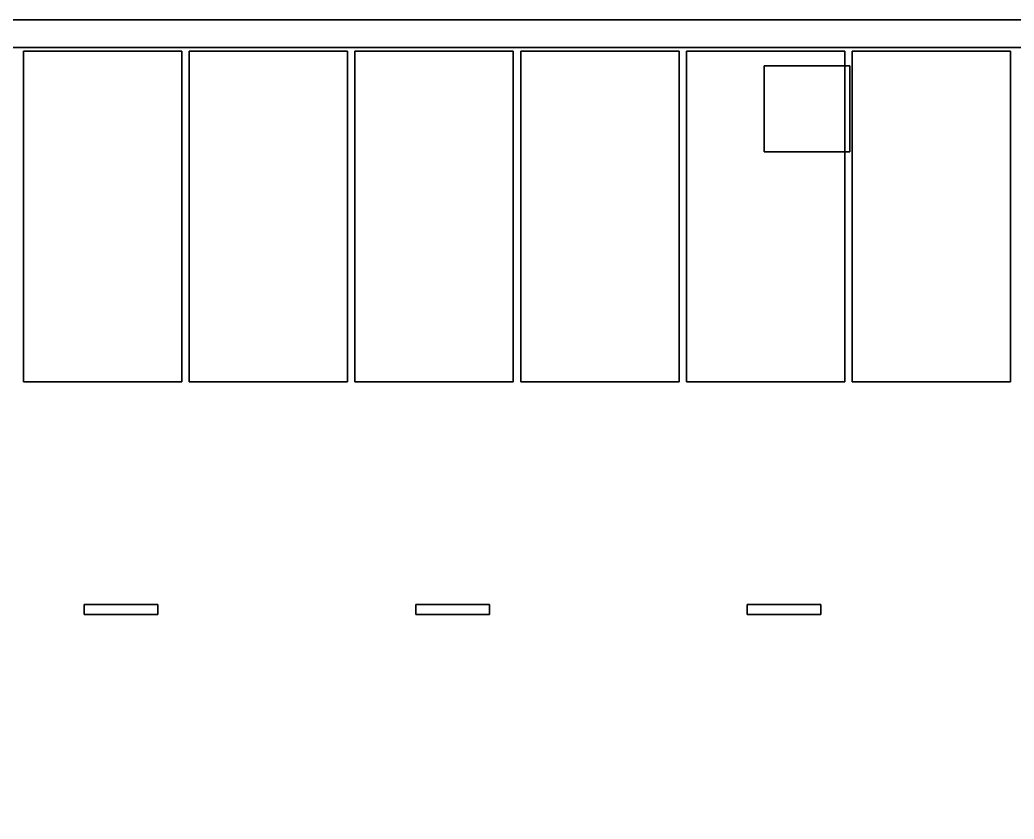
# Model space of a CAD drawing. Header units: metres. Extents: x 0 to 120, y -8 to 55.
# Drawn here: x 58.8 to 75, y 42.34 to 55.35 of the extents above; entities that cross this region are included whole.
import ezdxf

# ---------------------------------------------------------------- set-up
doc = ezdxf.new("R2010")
doc.units = ezdxf.units.M

msp = doc.modelspace()

# ---------------------------------------------------------------- linework, layer by layer
at = {"layer": 'FAN', "color": 4}
for points in [[(70.925, 53.2, -1.2), (70.925, 54.6, -1.2), (72.325, 54.6, -1.2), (72.325, 53.2, -1.2)], [(70.925, 53.2, -0.3), (72.325, 53.2, -0.3), (72.325, 54.6, -0.3), (70.925, 54.6, -0.3)], [(72.325, 54.6, -1.2), (70.925, 54.6, -1.2), (70.925, 54.6, -0.3), (72.325, 54.6, -0.3)], [(70.925, 54.6, -1.2), (70.925, 53.2, -1.2), (70.925, 53.2, -0.3), (70.925, 54.6, -0.3)], [(70.925, 53.2, -4.6), (70.925, 54.6, -4.6), (72.325, 54.6, -4.6), (72.325, 53.2, -4.6)], [(70.925, 53.2, -3.7), (72.325, 53.2, -3.7), (72.325, 54.6, -3.7), (70.925, 54.6, -3.7)], [(72.325, 54.6, -4.6), (70.925, 54.6, -4.6), (70.925, 54.6, -3.7), (72.325, 54.6, -3.7)], [(70.925, 54.6, -4.6), (70.925, 53.2, -4.6), (70.925, 53.2, -3.7), (70.925, 54.6, -3.7)], [(70.925, 53.2, -8), (70.925, 54.6, -8), (72.325, 54.6, -8), (72.325, 53.2, -8)], [(70.925, 53.2, -7.1), (72.325, 53.2, -7.1), (72.325, 54.6, -7.1), (70.925, 54.6, -7.1)], [(72.325, 54.6, -8), (70.925, 54.6, -8), (70.925, 54.6, -7.1), (72.325, 54.6, -7.1)], [(70.925, 54.6, -8), (70.925, 53.2, -8), (70.925, 53.2, -7.1), (70.925, 54.6, -7.1)], [(72.325, 53.2, -1.2), (72.325, 54.6, -1.2), (72.325, 54.6, -0.3), (72.325, 53.2, -0.3)], [(72.325, 53.2, -4.6), (72.325, 54.6, -4.6), (72.325, 54.6, -3.7), (72.325, 53.2, -3.7)], [(72.325, 53.2, -8), (72.325, 54.6, -8), (72.325, 54.6, -7.1), (72.325, 53.2, -7.1)], [(70.925, 53.2, -1.2), (72.325, 53.2, -1.2), (72.325, 53.2, -0.3), (70.925, 53.2, -0.3)], [(70.925, 53.2, -4.6), (72.325, 53.2, -4.6), (72.325, 53.2, -3.7), (70.925, 53.2, -3.7)], [(70.925, 53.2, -8), (72.325, 53.2, -8), (72.325, 53.2, -7.1), (70.925, 53.2, -7.1)]]:
    msp.add_3dface(points, dxfattribs=at)
at = {"layer": 'LIGHT', "color": 2}
for points in [[(59.85, 45.67, -0.4), (59.85, 45.83, -0.4), (61.05, 45.83, -0.4), (61.05, 45.67, -0.4)], [(59.85, 45.67, -0.3), (61.05, 45.67, -0.3), (61.05, 45.83, -0.3), (59.85, 45.83, -0.3)], [(61.05, 45.83, -0.4), (59.85, 45.83, -0.4), (59.85, 45.83, -0.3), (61.05, 45.83, -0.3)], [(59.85, 45.83, -0.4), (59.85, 45.67, -0.4), (59.85, 45.67, -0.3), (59.85, 45.83, -0.3)], [(59.85, 45.67, -3.8), (59.85, 45.83, -3.8), (61.05, 45.83, -3.8), (61.05, 45.67, -3.8)], [(59.85, 45.67, -3.7), (61.05, 45.67, -3.7), (61.05, 45.83, -3.7), (59.85, 45.83, -3.7)], [(61.05, 45.83, -3.8), (59.85, 45.83, -3.8), (59.85, 45.83, -3.7), (61.05, 45.83, -3.7)], [(59.85, 45.83, -3.8), (59.85, 45.67, -3.8), (59.85, 45.67, -3.7), (59.85, 45.83, -3.7)], [(59.85, 45.67, -7.2), (59.85, 45.83, -7.2), (61.05, 45.83, -7.2), (61.05, 45.67, -7.2)], [(59.85, 45.67, -7.1), (61.05, 45.67, -7.1), (61.05, 45.83, -7.1), (59.85, 45.83, -7.1)], [(61.05, 45.83, -7.2), (59.85, 45.83, -7.2), (59.85, 45.83, -7.1), (61.05, 45.83, -7.1)], [(59.85, 45.83, -7.2), (59.85, 45.67, -7.2), (59.85, 45.67, -7.1), (59.85, 45.83, -7.1)], [(61.05, 45.67, -0.4), (61.05, 45.83, -0.4), (61.05, 45.83, -0.3), (61.05, 45.67, -0.3)], [(61.05, 45.67, -3.8), (61.05, 45.83, -3.8), (61.05, 45.83, -3.7), (61.05, 45.67, -3.7)], [(61.05, 45.67, -7.2), (61.05, 45.83, -7.2), (61.05, 45.83, -7.1), (61.05, 45.67, -7.1)], [(65.25, 45.67, -0.4), (65.25, 45.83, -0.4), (66.45, 45.83, -0.4), (66.45, 45.67, -0.4)], [(65.25, 45.67, -0.3), (66.45, 45.67, -0.3), (66.45, 45.83, -0.3), (65.25, 45.83, -0.3)], [(66.45, 45.83, -0.4), (65.25, 45.83, -0.4), (65.25, 45.83, -0.3), (66.45, 45.83, -0.3)], [(65.25, 45.83, -0.4), (65.25, 45.67, -0.4), (65.25, 45.67, -0.3), (65.25, 45.83, -0.3)], [(65.25, 45.67, -3.8), (65.25, 45.83, -3.8), (66.45, 45.83, -3.8), (66.45, 45.67, -3.8)], [(65.25, 45.67, -3.7), (66.45, 45.67, -3.7), (66.45, 45.83, -3.7), (65.25, 45.83, -3.7)], [(66.45, 45.83, -3.8), (65.25, 45.83, -3.8), (65.25, 45.83, -3.7), (66.45, 45.83, -3.7)], [(65.25, 45.83, -3.8), (65.25, 45.67, -3.8), (65.25, 45.67, -3.7), (65.25, 45.83, -3.7)], [(65.25, 45.67, -7.2), (65.25, 45.83, -7.2), (66.45, 45.83, -7.2), (66.45, 45.67, -7.2)], [(65.25, 45.67, -7.1), (66.45, 45.67, -7.1), (66.45, 45.83, -7.1), (65.25, 45.83, -7.1)], [(66.45, 45.83, -7.2), (65.25, 45.83, -7.2), (65.25, 45.83, -7.1), (66.45, 45.83, -7.1)], [(65.25, 45.83, -7.2), (65.25, 45.67, -7.2), (65.25, 45.67, -7.1), (65.25, 45.83, -7.1)], [(66.45, 45.67, -0.4), (66.45, 45.83, -0.4), (66.45, 45.83, -0.3), (66.45, 45.67, -0.3)], [(66.45, 45.67, -3.8), (66.45, 45.83, -3.8), (66.45, 45.83, -3.7), (66.45, 45.67, -3.7)], [(66.45, 45.67, -7.2), (66.45, 45.83, -7.2), (66.45, 45.83, -7.1), (66.45, 45.67, -7.1)], [(70.65, 45.67, -0.4), (70.65, 45.83, -0.4), (71.85, 45.83, -0.4), (71.85, 45.67, -0.4)], [(70.65, 45.67, -0.3), (71.85, 45.67, -0.3), (71.85, 45.83, -0.3), (70.65, 45.83, -0.3)], [(71.85, 45.83, -0.4), (70.65, 45.83, -0.4), (70.65, 45.83, -0.3), (71.85, 45.83, -0.3)], [(70.65, 45.83, -0.4), (70.65, 45.67, -0.4), (70.65, 45.67, -0.3), (70.65, 45.83, -0.3)], [(70.65, 45.67, -3.8), (70.65, 45.83, -3.8), (71.85, 45.83, -3.8), (71.85, 45.67, -3.8)], [(70.65, 45.67, -3.7), (71.85, 45.67, -3.7), (71.85, 45.83, -3.7), (70.65, 45.83, -3.7)], [(71.85, 45.83, -3.8), (70.65, 45.83, -3.8), (70.65, 45.83, -3.7), (71.85, 45.83, -3.7)], [(70.65, 45.83, -3.8), (70.65, 45.67, -3.8), (70.65, 45.67, -3.7), (70.65, 45.83, -3.7)], [(70.65, 45.67, -7.2), (70.65, 45.83, -7.2), (71.85, 45.83, -7.2), (71.85, 45.67, -7.2)], [(70.65, 45.67, -7.1), (71.85, 45.67, -7.1), (71.85, 45.83, -7.1), (70.65, 45.83, -7.1)], [(71.85, 45.83, -7.2), (70.65, 45.83, -7.2), (70.65, 45.83, -7.1), (71.85, 45.83, -7.1)], [(70.65, 45.83, -7.2), (70.65, 45.67, -7.2), (70.65, 45.67, -7.1), (70.65, 45.83, -7.1)], [(71.85, 45.67, -0.4), (71.85, 45.83, -0.4), (71.85, 45.83, -0.3), (71.85, 45.67, -0.3)], [(71.85, 45.67, -3.8), (71.85, 45.83, -3.8), (71.85, 45.83, -3.7), (71.85, 45.67, -3.7)], [(71.85, 45.67, -7.2), (71.85, 45.83, -7.2), (71.85, 45.83, -7.1), (71.85, 45.67, -7.1)], [(59.85, 45.67, -0.4), (61.05, 45.67, -0.4), (61.05, 45.67, -0.3), (59.85, 45.67, -0.3)], [(59.85, 45.67, -3.8), (61.05, 45.67, -3.8), (61.05, 45.67, -3.7), (59.85, 45.67, -3.7)], [(59.85, 45.67, -7.2), (61.05, 45.67, -7.2), (61.05, 45.67, -7.1), (59.85, 45.67, -7.1)], [(65.25, 45.67, -0.4), (66.45, 45.67, -0.4), (66.45, 45.67, -0.3), (65.25, 45.67, -0.3)], [(65.25, 45.67, -3.8), (66.45, 45.67, -3.8), (66.45, 45.67, -3.7), (65.25, 45.67, -3.7)], [(65.25, 45.67, -7.2), (66.45, 45.67, -7.2), (66.45, 45.67, -7.1), (65.25, 45.67, -7.1)], [(70.65, 45.67, -0.4), (71.85, 45.67, -0.4), (71.85, 45.67, -0.3), (70.65, 45.67, -0.3)], [(70.65, 45.67, -3.8), (71.85, 45.67, -3.8), (71.85, 45.67, -3.7), (70.65, 45.67, -3.7)], [(70.65, 45.67, -7.2), (71.85, 45.67, -7.2), (71.85, 45.67, -7.1), (70.65, 45.67, -7.1)]]:
    msp.add_3dface(points, dxfattribs=at)
at = {"layer": 'ROOF', "color": 3}
for points in [[(0, 0, -0.3), (0, 54.9, -0.3), (120, 54.9, -0.3), (120, 0, -0.3)], [(0, 0), (120, 0), (120, 54.9), (0, 54.9)], [(120, 54.9, -0.3), (0, 54.9, -0.3), (0, 54.9), (120, 54.9)]]:
    msp.add_3dface(points, dxfattribs=at)
at = {"layer": 'SLAB', "color": 8}
for points in [[(0, 0, -3.7), (0, 54.9, -3.7), (120, 54.9, -3.7), (120, 0, -3.7)], [(0, 0, -3.4), (120, 0, -3.4), (120, 54.9, -3.4), (0, 54.9, -3.4)], [(120, 54.9, -3.7), (0, 54.9, -3.7), (0, 54.9, -3.4), (120, 54.9, -3.4)], [(0, 0, -7.1), (0, 54.9, -7.1), (120, 54.9, -7.1), (120, 0, -7.1)], [(0, 0, -6.8), (120, 0, -6.8), (120, 54.9, -6.8), (0, 54.9, -6.8)], [(120, 54.9, -7.1), (0, 54.9, -7.1), (0, 54.9, -6.8), (120, 54.9, -6.8)], [(0, 0, -10.8), (0, 54.9, -10.8), (120, 54.9, -10.8), (120, 0, -10.8)], [(0, 0, -10.2), (120, 0, -10.2), (120, 54.9, -10.2), (0, 54.9, -10.2)], [(120, 54.9, -10.8), (0, 54.9, -10.8), (0, 54.9, -10.2), (120, 54.9, -10.2)]]:
    msp.add_3dface(points, dxfattribs=at)
at = {"layer": 'STALL_GENERAL', "color": 254}
for points in [[(58.86, 49.46, -6.795), (58.86, 54.84, -6.795), (61.44, 54.84, -6.795), (61.44, 49.46, -6.795)], [(58.86, 49.46, -6.785), (61.44, 49.46, -6.785), (61.44, 54.84, -6.785), (58.86, 54.84, -6.785)], [(61.44, 54.84, -6.795), (58.86, 54.84, -6.795), (58.86, 54.84, -6.785), (61.44, 54.84, -6.785)], [(58.86, 54.84, -6.795), (58.86, 49.46, -6.795), (58.86, 49.46, -6.785), (58.86, 54.84, -6.785)], [(58.86, 49.46, -10.195), (58.86, 54.84, -10.195), (61.44, 54.84, -10.195), (61.44, 49.46, -10.195)], [(58.86, 49.46, -10.185), (61.44, 49.46, -10.185), (61.44, 54.84, -10.185), (58.86, 54.84, -10.185)], [(61.44, 54.84, -10.195), (58.86, 54.84, -10.195), (58.86, 54.84, -10.185), (61.44, 54.84, -10.185)], [(58.86, 54.84, -10.195), (58.86, 49.46, -10.195), (58.86, 49.46, -10.185), (58.86, 54.84, -10.185)], [(61.44, 49.46, -6.795), (61.44, 54.84, -6.795), (61.44, 54.84, -6.785), (61.44, 49.46, -6.785)], [(61.44, 49.46, -10.195), (61.44, 54.84, -10.195), (61.44, 54.84, -10.185), (61.44, 49.46, -10.185)], [(61.56, 49.46, -6.795), (61.56, 54.84, -6.795), (64.14, 54.84, -6.795), (64.14, 49.46, -6.795)], [(61.56, 49.46, -6.785), (64.14, 49.46, -6.785), (64.14, 54.84, -6.785), (61.56, 54.84, -6.785)], [(64.14, 54.84, -6.795), (61.56, 54.84, -6.795), (61.56, 54.84, -6.785), (64.14, 54.84, -6.785)], [(61.56, 54.84, -6.795), (61.56, 49.46, -6.795), (61.56, 49.46, -6.785), (61.56, 54.84, -6.785)], [(61.56, 49.46, -10.195), (61.56, 54.84, -10.195), (64.14, 54.84, -10.195), (64.14, 49.46, -10.195)], [(61.56, 49.46, -10.185), (64.14, 49.46, -10.185), (64.14, 54.84, -10.185), (61.56, 54.84, -10.185)], [(64.14, 54.84, -10.195), (61.56, 54.84, -10.195), (61.56, 54.84, -10.185), (64.14, 54.84, -10.185)], [(61.56, 54.84, -10.195), (61.56, 49.46, -10.195), (61.56, 49.46, -10.185), (61.56, 54.84, -10.185)], [(64.14, 49.46, -6.795), (64.14, 54.84, -6.795), (64.14, 54.84, -6.785), (64.14, 49.46, -6.785)], [(64.14, 49.46, -10.195), (64.14, 54.84, -10.195), (64.14, 54.84, -10.185), (64.14, 49.46, -10.185)], [(64.26, 49.46, -6.795), (64.26, 54.84, -6.795), (66.84, 54.84, -6.795), (66.84, 49.46, -6.795)], [(64.26, 49.46, -6.785), (66.84, 49.46, -6.785), (66.84, 54.84, -6.785), (64.26, 54.84, -6.785)], [(66.84, 54.84, -6.795), (64.26, 54.84, -6.795), (64.26, 54.84, -6.785), (66.84, 54.84, -6.785)], [(64.26, 54.84, -6.795), (64.26, 49.46, -6.795), (64.26, 49.46, -6.785), (64.26, 54.84, -6.785)], [(64.26, 49.46, -10.195), (64.26, 54.84, -10.195), (66.84, 54.84, -10.195), (66.84, 49.46, -10.195)], [(64.26, 49.46, -10.185), (66.84, 49.46, -10.185), (66.84, 54.84, -10.185), (64.26, 54.84, -10.185)], [(66.84, 54.84, -10.195), (64.26, 54.84, -10.195), (64.26, 54.84, -10.185), (66.84, 54.84, -10.185)], [(64.26, 54.84, -10.195), (64.26, 49.46, -10.195), (64.26, 49.46, -10.185), (64.26, 54.84, -10.185)], [(66.84, 49.46, -6.795), (66.84, 54.84, -6.795), (66.84, 54.84, -6.785), (66.84, 49.46, -6.785)], [(66.84, 49.46, -10.195), (66.84, 54.84, -10.195), (66.84, 54.84, -10.185), (66.84, 49.46, -10.185)], [(66.96, 49.46, -6.795), (66.96, 54.84, -6.795), (69.54, 54.84, -6.795), (69.54, 49.46, -6.795)], [(66.96, 49.46, -6.785), (69.54, 49.46, -6.785), (69.54, 54.84, -6.785), (66.96, 54.84, -6.785)], [(69.54, 54.84, -6.795), (66.96, 54.84, -6.795), (66.96, 54.84, -6.785), (69.54, 54.84, -6.785)], [(66.96, 54.84, -6.795), (66.96, 49.46, -6.795), (66.96, 49.46, -6.785), (66.96, 54.84, -6.785)], [(66.96, 49.46, -10.195), (66.96, 54.84, -10.195), (69.54, 54.84, -10.195), (69.54, 49.46, -10.195)], [(66.96, 49.46, -10.185), (69.54, 49.46, -10.185), (69.54, 54.84, -10.185), (66.96, 54.84, -10.185)], [(69.54, 54.84, -10.195), (66.96, 54.84, -10.195), (66.96, 54.84, -10.185), (69.54, 54.84, -10.185)], [(66.96, 54.84, -10.195), (66.96, 49.46, -10.195), (66.96, 49.46, -10.185), (66.96, 54.84, -10.185)], [(69.54, 49.46, -6.795), (69.54, 54.84, -6.795), (69.54, 54.84, -6.785), (69.54, 49.46, -6.785)], [(69.54, 49.46, -10.195), (69.54, 54.84, -10.195), (69.54, 54.84, -10.185), (69.54, 49.46, -10.185)], [(69.66, 49.46, -6.795), (69.66, 54.84, -6.795), (72.24, 54.84, -6.795), (72.24, 49.46, -6.795)], [(69.66, 49.46, -6.785), (72.24, 49.46, -6.785), (72.24, 54.84, -6.785), (69.66, 54.84, -6.785)], [(72.24, 54.84, -6.795), (69.66, 54.84, -6.795), (69.66, 54.84, -6.785), (72.24, 54.84, -6.785)], [(69.66, 54.84, -6.795), (69.66, 49.46, -6.795), (69.66, 49.46, -6.785), (69.66, 54.84, -6.785)], [(69.66, 49.46, -10.195), (69.66, 54.84, -10.195), (72.24, 54.84, -10.195), (72.24, 49.46, -10.195)], [(69.66, 49.46, -10.185), (72.24, 49.46, -10.185), (72.24, 54.84, -10.185), (69.66, 54.84, -10.185)], [(72.24, 54.84, -10.195), (69.66, 54.84, -10.195), (69.66, 54.84, -10.185), (72.24, 54.84, -10.185)], [(69.66, 54.84, -10.195), (69.66, 49.46, -10.195), (69.66, 49.46, -10.185), (69.66, 54.84, -10.185)], [(72.24, 49.46, -6.795), (72.24, 54.84, -6.795), (72.24, 54.84, -6.785), (72.24, 49.46, -6.785)], [(72.24, 49.46, -10.195), (72.24, 54.84, -10.195), (72.24, 54.84, -10.185), (72.24, 49.46, -10.185)], [(72.36, 49.46, -6.795), (72.36, 54.84, -6.795), (74.94, 54.84, -6.795), (74.94, 49.46, -6.795)], [(72.36, 49.46, -6.785), (74.94, 49.46, -6.785), (74.94, 54.84, -6.785), (72.36, 54.84, -6.785)], [(74.94, 54.84, -6.795), (72.36, 54.84, -6.795), (72.36, 54.84, -6.785), (74.94, 54.84, -6.785)], [(72.36, 54.84, -6.795), (72.36, 49.46, -6.795), (72.36, 49.46, -6.785), (72.36, 54.84, -6.785)], [(72.36, 49.46, -10.195), (72.36, 54.84, -10.195), (74.94, 54.84, -10.195), (74.94, 49.46, -10.195)], [(72.36, 49.46, -10.185), (74.94, 49.46, -10.185), (74.94, 54.84, -10.185), (72.36, 54.84, -10.185)], [(74.94, 54.84, -10.195), (72.36, 54.84, -10.195), (72.36, 54.84, -10.185), (74.94, 54.84, -10.185)], [(72.36, 54.84, -10.195), (72.36, 49.46, -10.195), (72.36, 49.46, -10.185), (72.36, 54.84, -10.185)], [(74.94, 49.46, -6.795), (74.94, 54.84, -6.795), (74.94, 54.84, -6.785), (74.94, 49.46, -6.785)], [(74.94, 49.46, -10.195), (74.94, 54.84, -10.195), (74.94, 54.84, -10.185), (74.94, 49.46, -10.185)], [(58.86, 49.46, -6.795), (61.44, 49.46, -6.795), (61.44, 49.46, -6.785), (58.86, 49.46, -6.785)], [(58.86, 49.46, -10.195), (61.44, 49.46, -10.195), (61.44, 49.46, -10.185), (58.86, 49.46, -10.185)], [(61.56, 49.46, -6.795), (64.14, 49.46, -6.795), (64.14, 49.46, -6.785), (61.56, 49.46, -6.785)], [(61.56, 49.46, -10.195), (64.14, 49.46, -10.195), (64.14, 49.46, -10.185), (61.56, 49.46, -10.185)], [(64.26, 49.46, -6.795), (66.84, 49.46, -6.795), (66.84, 49.46, -6.785), (64.26, 49.46, -6.785)], [(64.26, 49.46, -10.195), (66.84, 49.46, -10.195), (66.84, 49.46, -10.185), (64.26, 49.46, -10.185)], [(66.96, 49.46, -6.795), (69.54, 49.46, -6.795), (69.54, 49.46, -6.785), (66.96, 49.46, -6.785)], [(66.96, 49.46, -10.195), (69.54, 49.46, -10.195), (69.54, 49.46, -10.185), (66.96, 49.46, -10.185)], [(69.66, 49.46, -6.795), (72.24, 49.46, -6.795), (72.24, 49.46, -6.785), (69.66, 49.46, -6.785)], [(69.66, 49.46, -10.195), (72.24, 49.46, -10.195), (72.24, 49.46, -10.185), (69.66, 49.46, -10.185)], [(72.36, 49.46, -6.795), (74.94, 49.46, -6.795), (74.94, 49.46, -6.785), (72.36, 49.46, -6.785)], [(72.36, 49.46, -10.195), (74.94, 49.46, -10.195), (74.94, 49.46, -10.185), (72.36, 49.46, -10.185)]]:
    msp.add_3dface(points, dxfattribs=at)
at = {"layer": 'STALL_STAFF', "color": 40}
for points in [[(58.86, 49.46, -3.395), (58.86, 54.84, -3.395), (61.44, 54.84, -3.395), (61.44, 49.46, -3.395)], [(58.86, 49.46, -3.385), (61.44, 49.46, -3.385), (61.44, 54.84, -3.385), (58.86, 54.84, -3.385)], [(61.44, 54.84, -3.395), (58.86, 54.84, -3.395), (58.86, 54.84, -3.385), (61.44, 54.84, -3.385)], [(58.86, 54.84, -3.395), (58.86, 49.46, -3.395), (58.86, 49.46, -3.385), (58.86, 54.84, -3.385)], [(61.44, 49.46, -3.395), (61.44, 54.84, -3.395), (61.44, 54.84, -3.385), (61.44, 49.46, -3.385)], [(61.56, 49.46, -3.395), (61.56, 54.84, -3.395), (64.14, 54.84, -3.395), (64.14, 49.46, -3.395)], [(61.56, 49.46, -3.385), (64.14, 49.46, -3.385), (64.14, 54.84, -3.385), (61.56, 54.84, -3.385)], [(64.14, 54.84, -3.395), (61.56, 54.84, -3.395), (61.56, 54.84, -3.385), (64.14, 54.84, -3.385)], [(61.56, 54.84, -3.395), (61.56, 49.46, -3.395), (61.56, 49.46, -3.385), (61.56, 54.84, -3.385)], [(64.14, 49.46, -3.395), (64.14, 54.84, -3.395), (64.14, 54.84, -3.385), (64.14, 49.46, -3.385)], [(64.26, 49.46, -3.395), (64.26, 54.84, -3.395), (66.84, 54.84, -3.395), (66.84, 49.46, -3.395)], [(64.26, 49.46, -3.385), (66.84, 49.46, -3.385), (66.84, 54.84, -3.385), (64.26, 54.84, -3.385)], [(66.84, 54.84, -3.395), (64.26, 54.84, -3.395), (64.26, 54.84, -3.385), (66.84, 54.84, -3.385)], [(64.26, 54.84, -3.395), (64.26, 49.46, -3.395), (64.26, 49.46, -3.385), (64.26, 54.84, -3.385)], [(66.84, 49.46, -3.395), (66.84, 54.84, -3.395), (66.84, 54.84, -3.385), (66.84, 49.46, -3.385)], [(66.96, 49.46, -3.395), (66.96, 54.84, -3.395), (69.54, 54.84, -3.395), (69.54, 49.46, -3.395)], [(66.96, 49.46, -3.385), (69.54, 49.46, -3.385), (69.54, 54.84, -3.385), (66.96, 54.84, -3.385)], [(69.54, 54.84, -3.395), (66.96, 54.84, -3.395), (66.96, 54.84, -3.385), (69.54, 54.84, -3.385)], [(66.96, 54.84, -3.395), (66.96, 49.46, -3.395), (66.96, 49.46, -3.385), (66.96, 54.84, -3.385)], [(69.54, 49.46, -3.395), (69.54, 54.84, -3.395), (69.54, 54.84, -3.385), (69.54, 49.46, -3.385)], [(69.66, 49.46, -3.395), (69.66, 54.84, -3.395), (72.24, 54.84, -3.395), (72.24, 49.46, -3.395)], [(69.66, 49.46, -3.385), (72.24, 49.46, -3.385), (72.24, 54.84, -3.385), (69.66, 54.84, -3.385)], [(72.24, 54.84, -3.395), (69.66, 54.84, -3.395), (69.66, 54.84, -3.385), (72.24, 54.84, -3.385)], [(69.66, 54.84, -3.395), (69.66, 49.46, -3.395), (69.66, 49.46, -3.385), (69.66, 54.84, -3.385)], [(72.24, 49.46, -3.395), (72.24, 54.84, -3.395), (72.24, 54.84, -3.385), (72.24, 49.46, -3.385)], [(72.36, 49.46, -3.395), (72.36, 54.84, -3.395), (74.94, 54.84, -3.395), (74.94, 49.46, -3.395)], [(72.36, 49.46, -3.385), (74.94, 49.46, -3.385), (74.94, 54.84, -3.385), (72.36, 54.84, -3.385)], [(74.94, 54.84, -3.395), (72.36, 54.84, -3.395), (72.36, 54.84, -3.385), (74.94, 54.84, -3.385)], [(72.36, 54.84, -3.395), (72.36, 49.46, -3.395), (72.36, 49.46, -3.385), (72.36, 54.84, -3.385)], [(74.94, 49.46, -3.395), (74.94, 54.84, -3.395), (74.94, 54.84, -3.385), (74.94, 49.46, -3.385)], [(58.86, 49.46, -3.395), (61.44, 49.46, -3.395), (61.44, 49.46, -3.385), (58.86, 49.46, -3.385)], [(61.56, 49.46, -3.395), (64.14, 49.46, -3.395), (64.14, 49.46, -3.385), (61.56, 49.46, -3.385)], [(64.26, 49.46, -3.395), (66.84, 49.46, -3.395), (66.84, 49.46, -3.385), (64.26, 49.46, -3.385)], [(66.96, 49.46, -3.395), (69.54, 49.46, -3.395), (69.54, 49.46, -3.385), (66.96, 49.46, -3.385)], [(69.66, 49.46, -3.395), (72.24, 49.46, -3.395), (72.24, 49.46, -3.385), (69.66, 49.46, -3.385)], [(72.36, 49.46, -3.395), (74.94, 49.46, -3.395), (74.94, 49.46, -3.385), (72.36, 49.46, -3.385)]]:
    msp.add_3dface(points, dxfattribs=at)
at = {"layer": 'WALL', "color": 9}
for points in [[(-0.45, 54.9, -10.8), (-0.45, 55.35, -10.8), (120.45, 55.35, -10.8), (120.45, 54.9, -10.8)], [(-0.45, 54.9), (120.45, 54.9), (120.45, 55.35), (-0.45, 55.35)], [(120.45, 55.35, -10.8), (-0.45, 55.35, -10.8), (-0.45, 55.35), (120.45, 55.35)], [(-0.45, 54.9, -10.8), (120.45, 54.9, -10.8), (120.45, 54.9), (-0.45, 54.9)]]:
    msp.add_3dface(points, dxfattribs=at)

doc.saveas('drawing.dxf')
